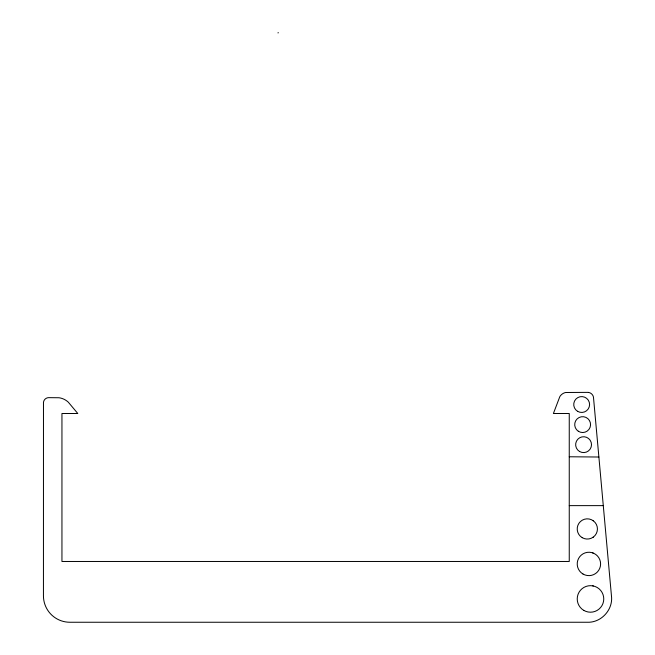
<?xml version="1.0" encoding="UTF-8"?>
<svg xmlns="http://www.w3.org/2000/svg" width="655" height="655" viewBox="0 0 655 655"><rect width="100%" height="100%" fill="white"/><g stroke="black" fill="none" stroke-linecap="round" stroke-linejoin="round"><path stroke-width="0.98" d="M592.775 537.46L593.209 537.166M277.925 32.873L278.4 32.75M569.252 505.627L603.288 505.627M569.252 456.772L598.883 457.018M588.567 392.435L588.427 392.419A5.42 5.42 0 0 0 587.731 392.378L565.756 392.492A7.68 7.68 0 0 0 565.134 392.632L564.978 392.681A8.335 8.335 0 0 0 564.504 392.828L564.348 392.885A9.039 9.039 0 0 0 560.14 396.16L560.05 396.291A7.442 7.442 0 0 0 559.804 396.693L553.401 413.51L569.252 413.51L569.252 561.474L61.947 561.474L61.947 413.51L77.798 413.51L68.357 402.252A12.199 12.199 0 0 0 67.768 401.712L66.957 401.048A16.989 16.989 0 0 0 59.032 397.749L48.732 397.659A5.281 5.281 0 0 0 48.044 397.708L47.496 397.806A5.281 5.281 0 0 0 43.476 402.391L43.443 595.829A26.421 26.421 0 0 0 69.872 622.25L587.306 622.25C601.216 622.872 613.317 609.617 611.451 595.829L593.512 397.659A5.404 5.404 0 0 0 593.438 397.11L593.405 396.971A5.584 5.584 0 0 0 593.258 396.422L593.209 396.291A5.756 5.756 0 0 0 592.988 395.767L592.931 395.636A5.928 5.928 0 0 0 588.567 392.435M592.66 585.84L593.34 585.971M592.603 552.845L593.176 553.057M592.89 520.504L593.324 520.807M582.991 574.017A11.692 11.692 0 0 0 600.602 564.02A11.692 11.692 0 0 0 583.138 553.77A11.692 11.692 0 0 0 582.991 574.017M582.205 537.665A10.112 10.112 0 0 0 597.434 529.019A10.112 10.112 0 0 0 582.328 520.152A10.112 10.112 0 0 0 582.205 537.665M579.552 451.492A7.925 7.925 0 0 0 591.506 444.737A7.925 7.925 0 0 0 579.683 437.761A7.925 7.925 0 0 0 579.552 451.492M577.636 411.348A7.925 7.925 0 0 0 589.59 404.594A7.925 7.925 0 0 0 577.767 397.618A7.925 7.925 0 0 0 577.636 411.348M583.777 610.378A13.272 13.272 0 0 0 603.763 599.03A13.272 13.272 0 0 0 583.941 587.396A13.272 13.272 0 0 0 583.777 610.378M578.324 431.252A7.925 7.925 0 0 0 590.556 425.013A7.925 7.925 0 0 0 579.045 417.538A7.925 7.925 0 0 0 578.324 431.252"/></g></svg>
